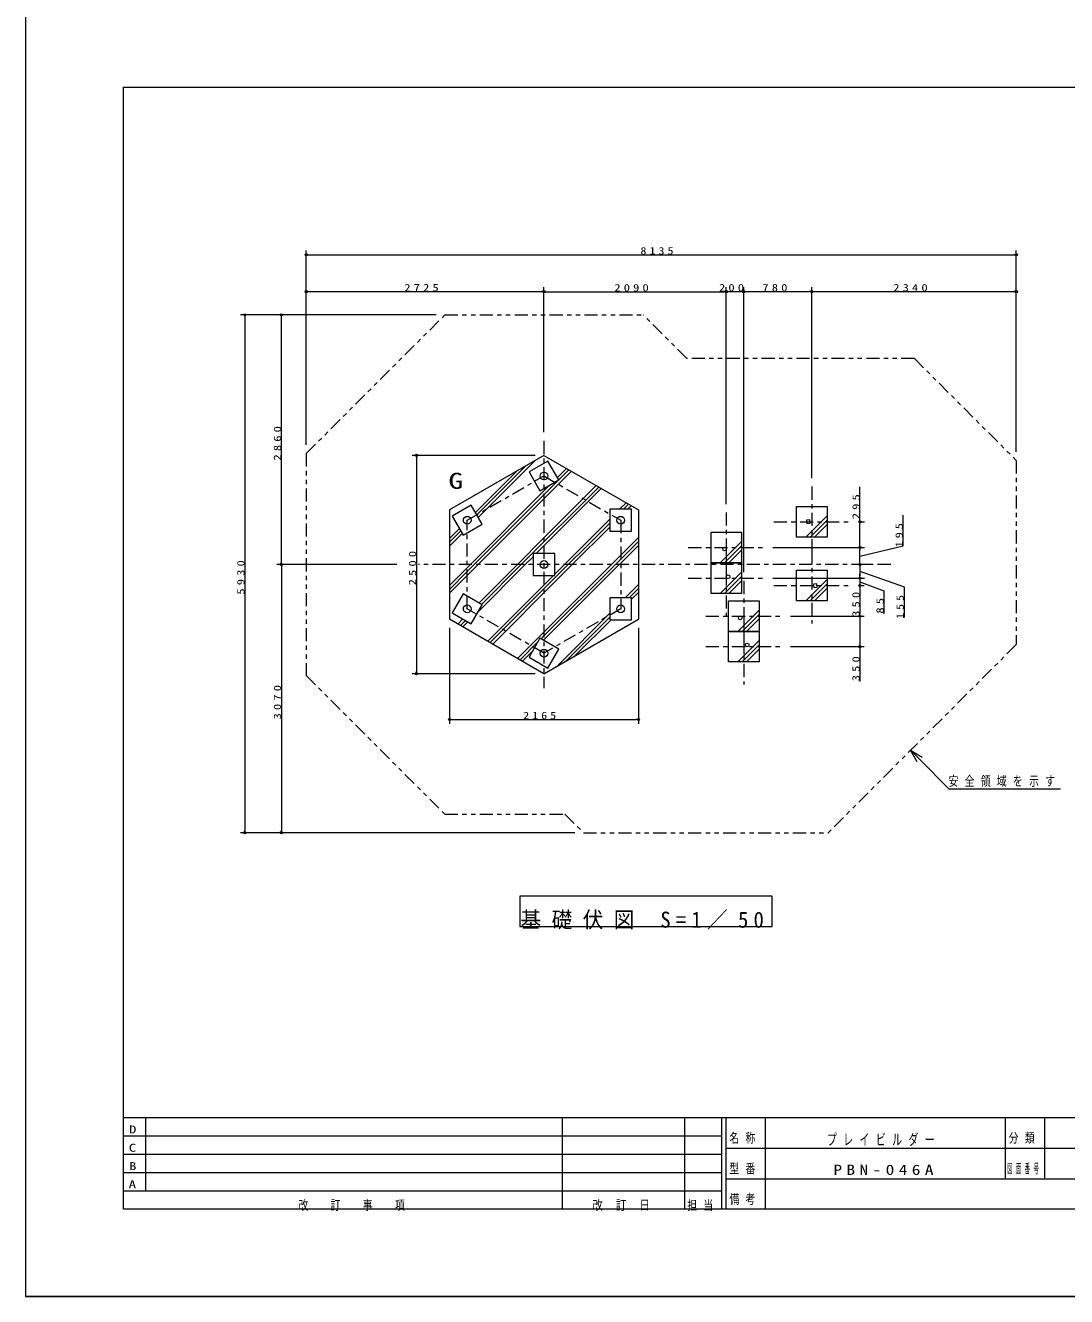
# Model space of a CAD drawing. Units: millimetres on the paper. Extents: x 6 to 426, y -599 to 292.
# Drawn here: x 5.5 to 244.1, y -599 to -307.8 of the extents above; entities that cross this region are included whole.
import ezdxf
from ezdxf.enums import TextEntityAlignment as Align

# ---------------------------------------------------------------- set-up
doc = ezdxf.new("R2010")
doc.units = ezdxf.units.MM
doc.linetypes.add('USER2', pattern=[6, 3, -1, 1, -1])
doc.linetypes.add('USER3', pattern=[8, 3, -1, 1, -1, 1, -1])
for name, color, linetype, lineweight in [('0_2', 7, 'Continuous', 13), ('2D', 7, 'Continuous', 13), ('2D_DIMENSION', 7, 'Continuous', 13), ('2D_OUTLINE', 7, 'USER3', 13), ('FMT', 7, 'Continuous', 13), ('FMT-TXT', 7, 'Continuous', 13), ('FOOTING', 7, 'Continuous', 13), ('FOOTING_C', 7, 'USER2', 13), ('FOOTING_H', 7, 'Continuous', 13), ('TEXT', 7, 'Continuous', 13)]:
    doc.layers.add(name, color=color, linetype=linetype, lineweight=lineweight)
doc.styles.add('ＭＳ ゴシック', font='')
doc.styles.get('ＭＳ ゴシック').set_extended_font_data('MS Gothic')

msp = doc.modelspace()

# ---------------------------------------------------------------- linework, layer by layer
at = {"layer": '0_2'}
for p, q in [((69.847, -360.362), (70.347, -360.362)), ((232.535, -360.362), (232.035, -360.362)), ((69.847, -368.795), (70.347, -368.795)), ((124.316, -368.795), (123.816, -368.795)), ((124.316, -368.822), (124.816, -368.822)), ((166.096, -368.822), (165.596, -368.822)), ((166.096, -368.801), (166.596, -368.801)), ((170.096, -368.801), (169.596, -368.801)), ((170.096, -368.801), (170.596, -368.801)), ((185.696, -368.801), (185.196, -368.801)), ((185.696, -368.806), (186.196, -368.806)), ((232.535, -368.806), (232.035, -368.806)), ((55.766, -374.132), (55.766, -374.632)), ((64.136, -374.132), (64.136, -374.632)), ((95.101, -406.321), (95.101, -406.821)), ((196.726, -421.529), (196.726, -422.029)), ((196.726, -427.429), (196.726, -426.929)), ((196.726, -427.429), (196.726, -427.929)), ((64.136, -431.321), (64.136, -430.821)), ((196.726, -431.321), (196.726, -430.821)), ((64.141, -431.321), (64.141, -431.821)), ((196.726, -431.321), (196.726, -431.821)), ((196.7, -434.429), (196.7, -433.929)), ((196.7, -436.129), (196.7, -436.629)), ((196.7, -436.129), (196.7, -436.629)), ((196.726, -434.429), (196.726, -433.929)), ((196.7, -443.129), (196.7, -442.629)), ((196.7, -443.129), (196.7, -443.629)), ((196.7, -450.129), (196.7, -449.629)), ((95.101, -456.321), (95.101, -455.821)), ((102.665, -466.805), (103.165, -466.805)), ((145.967, -466.805), (145.467, -466.805)), ((55.766, -492.757), (55.766, -492.257)), ((64.141, -492.757), (64.141, -492.257))]:
    msp.add_line(p, q, dxfattribs=at)
for centre in [(69.847, -360.362), (232.535, -360.362), (69.847, -368.795), (124.316, -368.795), (124.316, -368.822), (166.096, -368.801), (166.096, -368.822), (170.096, -368.801), (170.096, -368.801), (185.696, -368.801), (185.696, -368.806), (232.535, -368.806), (55.766, -374.132), (64.136, -374.132), (95.101, -406.321), (196.726, -421.529), (196.726, -427.429), (196.726, -427.429), (64.136, -431.321), (64.141, -431.321), (196.726, -431.321), (196.726, -431.321), (196.7, -434.429), (196.7, -436.129), (196.7, -436.129), (196.726, -434.429), (196.7, -443.129), (196.7, -443.129), (196.7, -450.129), (95.101, -456.321), (102.665, -466.805), (145.967, -466.805), (55.766, -492.757), (64.141, -492.757)]:
    msp.add_circle(centre, 0.25, dxfattribs=at)
at = {"layer": '2D'}
for p, q in [((5.5, -302), (5.5, -599)), ((124.316, -406.321), (102.665, -418.821)), ((125.231, -407.606), (120.901, -410.106)), ((124.316, -406.321), (145.967, -418.821)), ((127.731, -411.936), (125.231, -407.606)), ((120.901, -410.106), (123.401, -414.436)), ((123.401, -414.436), (127.731, -411.936)), ((102.665, -418.821), (102.665, -443.821)), ((107.651, -417.756), (103.321, -420.256)), ((110.151, -422.086), (107.651, -417.756)), ((139.396, -418.671), (139.396, -423.671)), ((144.396, -418.671), (139.396, -418.671)), ((144.396, -423.671), (144.396, -418.671)), ((145.967, -418.821), (145.967, -443.821)), ((103.321, -420.256), (105.821, -424.586)), ((105.821, -424.586), (110.151, -422.086)), ((139.396, -423.671), (144.396, -423.671)), ((121.816, -428.821), (121.816, -433.821)), ((126.816, -428.821), (121.816, -428.821)), ((126.816, -433.821), (126.816, -428.821)), ((121.816, -433.821), (126.816, -433.821)), ((105.821, -438.056), (103.321, -442.386)), ((110.151, -440.556), (105.821, -438.056)), ((139.396, -438.971), (139.396, -443.971)), ((144.396, -438.971), (139.396, -438.971)), ((144.396, -443.971), (144.396, -438.971)), ((103.321, -442.386), (107.651, -444.886)), ((107.651, -444.886), (110.151, -440.556)), ((124.316, -456.321), (102.665, -443.821)), ((124.316, -456.321), (145.967, -443.821)), ((139.396, -443.971), (144.396, -443.971)), ((123.401, -448.206), (120.901, -452.536)), ((127.731, -450.706), (123.401, -448.206)), ((121.25, -449.851), (121.316, -449.785)), ((125.231, -455.036), (127.731, -450.706)), ((120.901, -452.536), (125.231, -455.036)), ((118.769, -507.261), (118.769, -514.261)), ((176.626, -507.261), (118.769, -507.261)), ((176.626, -514.261), (176.626, -507.261)), ((118.769, -514.261), (176.626, -514.261)), ((5.5, -599), (425.5, -599)), ((425.5, -599), (5.5, -599))]:
    msp.add_line(p, q, dxfattribs=at)
at = {"layer": '2D_DIMENSION'}
for p, q in [((69.847, -403.891), (69.847, -359.362)), ((70.347, -360.362), (232.035, -360.362)), ((232.535, -405.479), (232.535, -359.362)), ((69.847, -403.891), (69.847, -367.795)), ((70.347, -368.795), (123.816, -368.795)), ((124.316, -401.021), (124.316, -367.795)), ((124.316, -401.021), (124.316, -367.822)), ((124.816, -368.822), (165.596, -368.822)), ((166.096, -417.513), (166.096, -367.801)), ((166.096, -417.374), (166.096, -367.822)), ((166.596, -368.801), (169.596, -368.801)), ((170.096, -433.074), (170.096, -367.801)), ((170.096, -433.074), (170.096, -367.801)), ((170.596, -368.801), (185.196, -368.801)), ((185.696, -411.522), (185.696, -367.801)), ((185.696, -411.474), (185.696, -367.806)), ((186.196, -368.806), (232.035, -368.806)), ((232.535, -405.479), (232.535, -367.806)), ((99.606, -374.132), (54.766, -374.132)), ((55.766, -374.632), (55.766, -492.257)), ((99.606, -374.132), (63.136, -374.132)), ((64.136, -374.632), (64.136, -430.821)), ((122.316, -406.321), (94.101, -406.321)), ((95.101, -406.821), (95.101, -455.821)), ((196.726, -421.529), (196.726, -413.515)), ((196.396, -421.529), (197.726, -421.529)), ((196.726, -426.929), (196.726, -422.029)), ((206.597, -427.063), (206.597, -419.987)), ((176.796, -427.429), (197.726, -427.429)), ((176.796, -427.429), (197.726, -427.429)), ((196.726, -429.375), (206.597, -427.063)), ((196.726, -430.821), (196.726, -427.929)), ((90.591, -431.321), (63.136, -431.321)), ((90.591, -431.321), (63.141, -431.321)), ((64.141, -431.821), (64.141, -492.257)), ((196.7, -433.929), (196.7, -433.429)), ((196.726, -431.821), (196.726, -433.929)), ((196.726, -432.875), (206.816, -436.405)), ((198.646, -431.321), (197.726, -431.321)), ((198.646, -431.321), (197.726, -431.321)), ((176.796, -434.429), (197.726, -434.429)), ((176.796, -434.429), (197.7, -434.429)), ((196.396, -436.129), (197.7, -436.129)), ((196.396, -436.129), (197.7, -436.129)), ((196.7, -434.429), (196.7, -436.129)), ((196.7, -434.429), (196.7, -436.129)), ((196.7, -435.279), (202.221, -437.323)), ((196.7, -436.629), (196.7, -437.129)), ((196.7, -436.629), (196.7, -442.629)), ((206.816, -436.405), (206.816, -443.481)), ((202.221, -437.323), (202.221, -442.647)), ((180.796, -443.129), (197.7, -443.129)), ((180.796, -443.129), (197.7, -443.129)), ((196.7, -443.629), (196.7, -449.629)), ((102.665, -445.821), (102.665, -467.805)), ((145.967, -445.821), (145.967, -467.805)), ((180.796, -450.129), (197.7, -450.129)), ((196.7, -450.129), (196.7, -458.143)), ((122.316, -456.321), (94.101, -456.321)), ((103.165, -466.805), (145.467, -466.805)), ((208.329, -473.842), (210.44, -475.974)), ((208.329, -473.842), (211.011, -475.408)), ((209.868, -476.539), (208.329, -473.842)), ((210.44, -475.974), (217.074, -482.673)), ((217.074, -482.673), (242.711, -482.673)), ((131.376, -492.757), (54.766, -492.757)), ((131.376, -492.757), (63.141, -492.757))]:
    msp.add_line(p, q, dxfattribs=at)
at = {"layer": '2D_OUTLINE'}
for p, q in [((69.847, -405.891), (101.606, -374.132)), ((101.606, -374.132), (147.062, -374.132)), ((157.059, -384.129), (147.062, -374.132)), ((209.186, -384.129), (157.059, -384.129)), ((209.186, -384.129), (232.535, -407.479)), ((69.847, -405.891), (69.847, -456.751)), ((232.535, -407.479), (232.535, -449.657)), ((232.535, -449.657), (189.436, -492.757)), ((69.847, -456.751), (101.606, -488.51)), ((101.606, -488.51), (129.128, -488.51)), ((129.128, -488.51), (133.376, -492.757)), ((133.376, -492.757), (189.436, -492.757))]:
    msp.add_line(p, q, dxfattribs=at)
at = {"layer": 'FMT'}
for p, q in [((28, -322), (403, -322)), ((28, -579), (28, -322)), ((28, -558), (403, -558)), ((33, -558), (33, -574.8)), ((128.5, -558), (128.5, -579)), ((156.5, -558), (156.5, -579)), ((165, -558), (165, -579)), ((166, -558), (166, -579)), ((175, -558), (175, -579)), ((230, -558), (230, -572)), ((239, -558), (239, -572)), ((28, -562.2), (165, -562.2)), ((28, -566.4), (165, -566.4)), ((166, -565), (306, -565)), ((28, -570.6), (165, -570.6)), ((166, -572), (306, -572)), ((28, -574.8), (165, -574.8)), ((403, -579), (28, -579))]:
    msp.add_line(p, q, dxfattribs=at)
at = {"layer": 'FOOTING'}
for p, q in [((182.196, -425.029), (182.196, -418.029)), ((182.196, -418.029), (189.196, -418.029)), ((189.196, -418.029), (189.196, -425.029)), ((185.232, -421.11), (184.477, -421.193)), ((184.477, -421.193), (184.56, -421.948)), ((184.56, -421.948), (185.315, -421.865)), ((185.315, -421.865), (185.232, -421.11)), ((162.596, -430.929), (162.596, -423.929)), ((162.596, -423.929), (169.596, -423.929)), ((169.596, -423.929), (169.596, -430.929)), ((189.196, -425.029), (182.196, -425.029)), ((169.596, -430.929), (162.596, -430.929)), ((162.596, -437.929), (162.596, -430.929)), ((162.596, -430.929), (169.596, -430.929)), ((169.596, -430.929), (169.596, -437.929)), ((182.196, -439.629), (182.196, -432.629)), ((182.196, -432.629), (189.196, -432.629)), ((189.196, -432.629), (189.196, -439.629)), ((186.832, -435.71), (186.077, -435.793)), ((186.077, -435.793), (186.16, -436.548)), ((186.16, -436.548), (186.915, -436.465)), ((186.915, -436.465), (186.832, -435.71)), ((169.596, -437.929), (162.596, -437.929)), ((166.596, -446.629), (166.596, -439.629)), ((166.596, -439.629), (173.596, -439.629)), ((173.596, -439.629), (173.596, -446.629)), ((189.196, -439.629), (182.196, -439.629)), ((166.596, -453.629), (166.596, -446.629)), ((166.596, -446.629), (173.596, -446.629)), ((173.596, -446.629), (166.596, -446.629)), ((173.596, -446.629), (173.596, -453.629)), ((173.596, -453.629), (166.596, -453.629))]:
    msp.add_line(p, q, dxfattribs=at)
for centre, radius in [((124.316, -411.021), 0.89), ((106.736, -421.171), 0.89), ((141.896, -421.171), 0.89), ((165.696, -427.729), 0.42), ((124.316, -431.321), 0.89), ((166.496, -434.129), 0.42), ((106.736, -441.471), 0.89), ((141.896, -441.471), 0.89), ((169.296, -443.529), 0.42), ((124.316, -451.621), 0.89), ((170.896, -449.729), 0.42)]:
    msp.add_circle(centre, radius, dxfattribs=at)
at = {"layer": 'FOOTING_C'}
for p, q in [((124.316, -403.021), (124.316, -459.621)), ((106.736, -421.171), (124.316, -411.021)), ((124.316, -411.021), (141.896, -421.171)), ((185.696, -413.474), (185.696, -430.229)), ((106.736, -441.471), (106.736, -421.171)), ((141.896, -421.171), (141.896, -441.471)), ((166.096, -419.374), (166.096, -436.129)), ((176.996, -421.529), (194.396, -421.529)), ((157.396, -427.429), (174.796, -427.429)), ((166.096, -426.374), (166.096, -443.129)), ((185.696, -428.074), (185.696, -444.829)), ((203.777, -431.321), (95.573, -431.321)), ((157.396, -434.429), (174.796, -434.429)), ((170.096, -435.074), (170.096, -451.829)), ((176.996, -436.129), (194.396, -436.129)), ((124.316, -451.621), (106.736, -441.471)), ((141.896, -441.471), (124.316, -451.621)), ((170.096, -442.074), (170.096, -458.829)), ((161.396, -443.129), (178.796, -443.129)), ((161.396, -450.129), (178.796, -450.129))]:
    msp.add_line(p, q, dxfattribs=at)
at = {"layer": 'FOOTING_H'}
for p, q in [((111.195, -418.597), (122.316, -407.476)), ((108.598, -419.397), (118.066, -409.929)), ((108.927, -419.966), (120.191, -408.702)), ((124.316, -416.252), (130.612, -409.956)), ((126.148, -413.521), (130.043, -409.627)), ((127.403, -411.369), (129.473, -409.299)), ((124.316, -414.456), (125.612, -413.16)), ((133.325, -416.223), (136.305, -413.243)), ((107.451, -431.321), (124.316, -414.456)), ((108.349, -431.321), (124.316, -415.354)), ((109.247, -431.321), (124.316, -416.252)), ((119.125, -431.321), (136.874, -413.572)), ((124.316, -415.354), (126.148, -413.521)), ((124.316, -425.232), (133.325, -416.223)), ((134.464, -416.88), (137.444, -413.9)), ((109.236, -420.556), (111.195, -418.597)), ((124.316, -427.028), (134.464, -416.88)), ((141.653, -418.671), (143.137, -417.187)), ((142.551, -418.671), (143.706, -417.516)), ((143.449, -418.671), (144.276, -417.845)), ((124.316, -436.906), (139.396, -421.826)), ((129.003, -431.321), (139.396, -420.928)), ((184.314, -425.029), (189.196, -420.147)), ((185.304, -425.029), (189.196, -421.137)), ((186.294, -425.029), (189.196, -422.127)), ((102.665, -425.33), (104.938, -423.057)), ((102.665, -426.228), (105.267, -423.627)), ((102.665, -427.126), (105.595, -424.196)), ((130.799, -431.321), (139.396, -422.724)), ((118.227, -431.321), (124.316, -425.232)), ((122.523, -428.821), (124.316, -427.028)), ((141.896, -429.205), (145.967, -425.134)), ((141.896, -430.103), (145.967, -426.032)), ((141.896, -431.001), (145.967, -426.93)), ((164.714, -430.929), (169.596, -426.047)), ((165.704, -430.929), (169.596, -427.037)), ((120.023, -431.321), (121.816, -429.528)), ((139.78, -431.321), (141.896, -429.205)), ((140.678, -431.321), (141.896, -430.103)), ((166.694, -430.929), (169.596, -428.027)), ((102.665, -436.106), (106.736, -432.036)), ((102.665, -437.005), (106.736, -432.934)), ((102.665, -437.903), (106.736, -433.832)), ((106.736, -433.832), (109.247, -431.321)), ((106.736, -432.934), (108.349, -431.321)), ((106.736, -432.036), (107.451, -431.321)), ((109.28, -442.064), (120.023, -431.321)), ((109.416, -440.132), (118.227, -431.321)), ((109.986, -440.46), (119.125, -431.321)), ((124.219, -448.678), (141.576, -431.321)), ((124.316, -437.805), (130.799, -431.321)), ((124.316, -447.683), (140.678, -431.321)), ((124.316, -446.785), (139.78, -431.321)), ((124.316, -436.008), (126.503, -433.821)), ((126.816, -433.508), (129.003, -431.321)), ((141.576, -431.321), (141.896, -431.001)), ((164.714, -437.929), (169.596, -433.047)), ((114.418, -445.906), (124.316, -436.008)), ((142.906, -438.971), (145.967, -435.91)), ((165.704, -437.929), (169.596, -434.037)), ((166.694, -437.929), (169.596, -435.027)), ((184.314, -439.629), (189.196, -434.747)), ((185.304, -439.629), (189.196, -435.737)), ((186.294, -439.629), (189.196, -436.727)), ((114.987, -446.235), (124.316, -436.906)), ((115.557, -446.564), (124.316, -437.805)), ((143.804, -438.971), (145.967, -436.808)), ((144.396, -439.277), (145.967, -437.707)), ((127.316, -454.561), (139.396, -442.481)), ((168.714, -446.629), (173.596, -441.747)), ((104.606, -444.942), (105.756, -443.792)), ((105.176, -445.27), (106.325, -444.121)), ((105.745, -445.599), (106.895, -444.449)), ((129.375, -453.4), (139.396, -443.379)), ((131.5, -452.173), (139.702, -443.971)), ((138.371, -443.506), (138.896, -442.981)), ((169.704, -446.629), (173.596, -442.737)), ((170.694, -446.629), (173.596, -443.727)), ((111.438, -448.886), (114.418, -445.906)), ((112.008, -449.215), (114.987, -446.235)), ((112.577, -449.543), (115.557, -446.564)), ((121.98, -449.121), (124.316, -446.785)), ((123.65, -448.349), (124.316, -447.683)), ((118.27, -452.83), (121.98, -449.121)), ((118.839, -453.159), (122.865, -449.134)), ((119.409, -453.488), (121.638, -451.259)), ((124.276, -448.621), (124.316, -448.581)), ((168.714, -453.629), (173.596, -448.747)), ((169.704, -453.629), (173.596, -449.737)), ((170.694, -453.629), (173.596, -450.727))]:
    msp.add_line(p, q, dxfattribs=at)

# ---------------------------------------------------------------- texts
at = {"layer": '2D_DIMENSION', "attachment_point": 7, "style": 'ＭＳ ゴシック'}
for s, insert, char_height in [('\\T1.5;\\W1.2;8135', (146.427, -360.329), 1.686), ('\\T1.5;\\W1.25;2725', (92.317, -368.762), 1.686), ('\\T1.5;\\W1.25;2090', (140.442, -368.788), 1.686), ('\\T1.5;\\W1.25;200', (164.427, -368.768), 1.686), ('\\T1.5;\\W1.25;780', (174.372, -368.768), 1.686), ('\\T1.5;\\W1.25;2340', (204.351, -368.772), 1.686), ('\\T1.5;\\W1.2;2165', (119.552, -466.772), 1.686), ('\\T1.64;\\W0.75;安全領域を示す', (217.034, -482.258), 2.199)]:
    msp.add_mtext(s, dxfattribs=dict(at, insert=insert, char_height=char_height))
at = {"layer": '2D_DIMENSION', "char_height": 1.686, "attachment_point": 7, "rotation": 90, "style": 'ＭＳ ゴシック'}
for s, insert in [('\\T1.5;\\W1.25;2860', (64.102, -407.491)), ('\\T1.5;\\W1.25;295', (196.693, -420.941)), ('\\T1.5;\\W1.2;195', (206.564, -427.358)), ('\\T1.5;\\W1.25;5930', (55.733, -438.209)), ('\\T1.5;\\W1.25;2500', (95.068, -436.085)), ('\\T1.5;\\W1.25;350', (196.667, -443.298)), ('\\T1.5;\\W1.25;85', (202.188, -442.559)), ('\\T1.5;\\W1.2;155', (206.782, -443.777)), ('\\T1.5;\\W1.25;350', (196.667, -458.055)), ('\\T1.5;\\W1.25;3070', (64.107, -466.803))]:
    msp.add_mtext(s, dxfattribs=dict(at, insert=insert))
at = {"layer": 'FMT-TXT', "style": 'ＭＳ ゴシック'}
for s, width, p in [('D', 1.35, (29.25, -562.183)), ('C', 1.35, (29.19, -566.383)), ('B', 1.35, (29.25, -570.583)), ('A', 1.4, (29.131, -574.783))]:
    msp.add_text(s, height=1.833, dxfattribs=dict(at, width=width)).set_placement(p, align=Align.BOTTOM_LEFT)
at = {"layer": 'FMT-TXT', "attachment_point": 7, "style": 'ＭＳ ゴシック'}
for s, insert, char_height in [('\\T1.64;\\W0.75;名称', (166.8, -564), 2.199), ('\\T1.64;\\W0.65;プレイビルダー', (189.165, -564.533), 2.566), ('\\T1.64;\\W0.75;分類', (230.8, -564), 2.199), ('\\T1.64;\\W0.75;型番', (166.8, -571), 2.199), ('\\T1.5;\\W1.25;PBN-046A', (190.637, -571.167), 2.346), ('\\T1.64;\\W0.4;図面番号', (230.43, -571), 2.199), ('\\T1.64;\\W0.75;備考', (166.8, -578), 2.199), ('\\T1.64;\\W0.75;改\u3000訂\u3000事\u3000項', (68.05, -579.4), 2.199), ('\\T1.5;\\W0.8;改\\~訂\\~日', (135.4, -579.4), 2.199), ('\\T1.64;\\W0.75;担当', (157.15, -579.4), 2.199)]:
    msp.add_mtext(s, dxfattribs=dict(at, insert=insert, char_height=char_height))
at = {"layer": 'TEXT', "style": 'ＭＳ ゴシック', "width": 1.35}
msp.add_text('G', height=3.666, dxfattribs=at).set_placement((102.439, -415.075), align=Align.BOTTOM_LEFT)
at = {"layer": 'TEXT', "insert": (118.936, -514.928), "char_height": 3.666, "attachment_point": 7, "style": 'ＭＳ ゴシック'}
msp.add_mtext('\\T1.5;\\W0.95;基礎伏図\\~S=1／50', dxfattribs=at)

doc.saveas('drawing.dxf')
